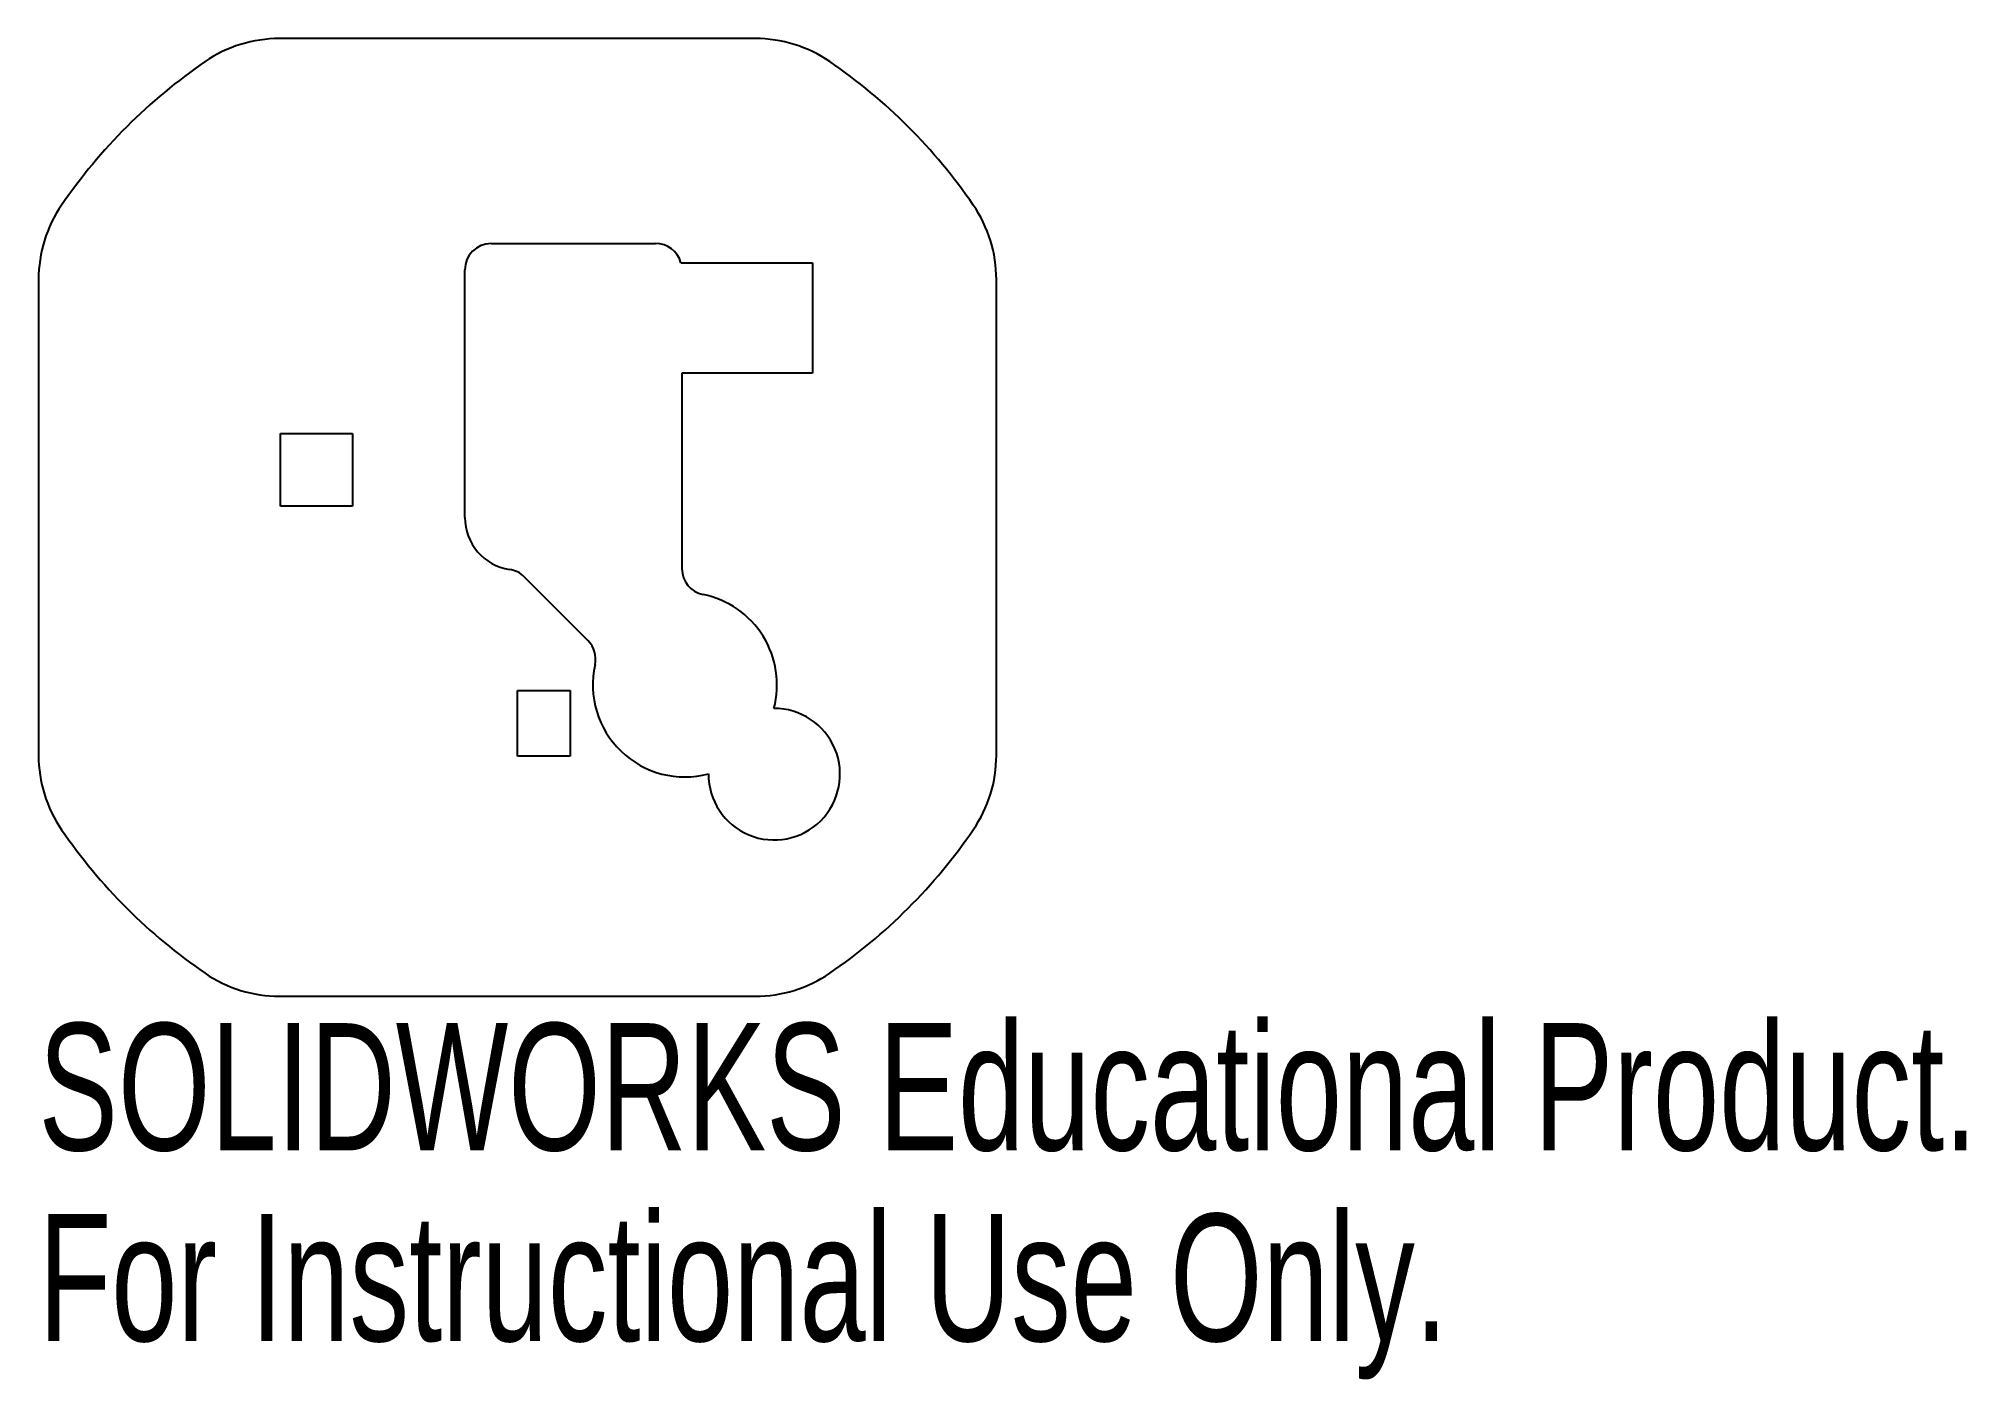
# Model space of a CAD drawing. Header units: millimetres. Extents: x -18.2 to 55.1, y -32.8 to 18.2.
import ezdxf

# ---------------------------------------------------------------- set-up
doc = ezdxf.new("R2010")
doc.units = ezdxf.units.MM
doc.styles.add('SLDTEXTSTYLE0', font='TXT', dxfattribs={"width": 0.7})

msp = doc.modelspace()

# ---------------------------------------------------------------- linework, layer by layer
at = {"color": 7, "linetype": 'Continuous', "lineweight": 25}
for p, q in [((9.042, 18.2), (-9.042, 18.2)), ((-1, 10.408), (5.252, 10.408)), ((6.214, 9.682), (11.213, 9.682)), ((11.213, 9.682), (11.213, 5.482)), ((-18.2, 9.042), (-18.2, -9.042)), ((-2, 0), (-2, 9.408)), ((18.2, -9.042), (18.2, 9.042)), ((11.213, 5.482), (6.252, 5.482)), ((6.252, 5.482), (6.252, -1.953)), ((-9, 0.426), (-9, 3.193)), ((-9, 3.193), (-6.265, 3.193)), ((-6.265, 3.193), (-6.265, 0.426)), ((-6.265, 0.426), (-9, 0.426)), ((2.679, -4.679), (0.259, -2.259)), ((0, -9.074), (0, -6.574)), ((0, -6.574), (2, -6.574)), ((2, -6.574), (2, -9.074)), ((2, -9.074), (0, -9.074)), ((-9.042, -18.2), (9.042, -18.2))]:
    msp.add_line(p, q, dxfattribs=at)
for centre, radius, start, end in [((-9.042, 13.2), 5, 90, 124.41151), ((9.042, 13.2), 5, 55.58849, 90), ((0, 0), 21, 124.41151, 145.58849), ((0, 0), 21, 34.41151, 55.58849), ((-13.2, 9.042), 5, 145.58849, 180), ((13.2, 9.042), 5, 0, 34.41151), ((-1, 9.408), 1, 90, 180), ((5.252, 9.408), 1, 15.90702, 90), ((0, 0), 2, 180, 261.41505), ((-0.448, -2.966), 1, 45, 81.41505), ((7.252, -1.953), 1, 180, 258.61278), ((6.364, -6.364), 3.5, 345.19876, 78.61278), ((1.972, -5.386), 1, 347.44515, 45), ((6.364, -6.364), 3.5, 167.44515, 284.80124), ((9.758, -9.758), 2.5, 179.76508, 90.23492), ((-13.2, -9.042), 5, 180, 214.41151), ((13.2, -9.042), 5, 325.58849, 0), ((0, 0), 21, 214.41151, 235.58849), ((0, 0), 21, 304.41151, 325.58849), ((-9.042, -13.2), 5, 235.58849, 270), ((9.042, -13.2), 5, 270, 304.41151)]:
    msp.add_arc(centre, radius, start, end, dxfattribs=at)

# ---------------------------------------------------------------- texts
at = {"color": 7, "linetype": 'Continuous', "char_height": 4.83362, "attachment_point": 1, "style": 'SLDTEXTSTYLE0'}
for s, insert in [('SOLIDWORKS Educational Product.', (-18.2, -19.22)), ('For Instructional Use Only.', (-18.2, -26.47))]:
    msp.add_mtext(s, dxfattribs=dict(at, insert=insert))

doc.saveas('drawing.dxf')
